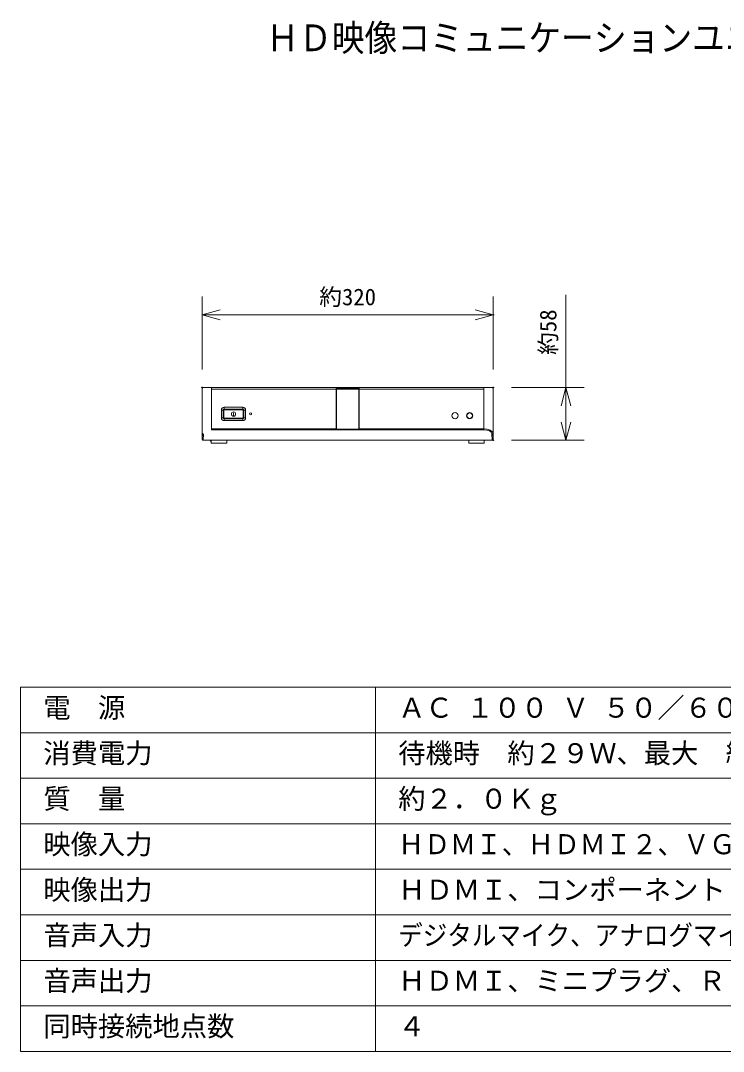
# Model space of a CAD drawing. Units: millimetres, scale not verified. Extents: x -62 to 63, y -57 to 57.
# Drawn here: x -62.5 to 14.7, y -56.5 to 56.7 of the extents above; entities that cross this region are included whole.
import ezdxf
from ezdxf.enums import TextEntityAlignment as Align

# ---------------------------------------------------------------- set-up
doc = ezdxf.new("R2010")
doc.units = ezdxf.units.MM
doc.header["$LTSCALE"] = 0.125
doc.header["$PDMODE"] = 32
doc.header["$PDSIZE"] = 0.0625
for name, color, linetype, lineweight in [('0-0_0', 7, 'Continuous', 18), ('0-1_WAKU', 1, 'Continuous', 18), ('0-5_GAIKEI', 1, 'Continuous', 18), ('0-6_SUNPO', 7, 'Continuous', 18)]:
    doc.layers.add(name, color=color, linetype=linetype, lineweight=lineweight)
doc.layers.add('0-2_MOJI1', color=7, linetype='Continuous')
doc.layers.add('0-4_DEFPOINTS', color=7, linetype='Continuous')
doc.styles.add('ＭＳ ゴシック', font='')
doc.styles.get('ＭＳ ゴシック').set_extended_font_data('MS Gothic')

# ---------------------------------------------------------------- blocks, each defined once
blk = doc.blocks.new('_OPEN30')
at = {"layer": '0-0_0'}
blk.add_line((0, 0), (-1, 0), dxfattribs=at)
blk.add_lwpolyline([(-1, 0.26795), (0, 0), (-1, -0.26795)], dxfattribs=at)
blk = doc.blocks.new('D6')
at = {"layer": '0-4_DEFPOINTS'}
for p in [(-10.592, 18.5998), (-42.592, 10.5998), (-10.592, 10.5998)]:
    blk.add_point(p, dxfattribs=at)
at = {"layer": '0-6_SUNPO'}
for p, q in [((-42.592, 12.5998), (-42.592, 20.5998)), ((-10.592, 12.5998), (-10.592, 20.5998)), ((-40.592, 18.5998), (-12.592, 18.5998))]:
    blk.add_line(p, q, dxfattribs=at)
at = {"layer": '0-6_SUNPO', "xscale": 2, "yscale": 2, "rotation": 180}
blk.add_blockref('_OPEN30', (-42.592, 18.5998), dxfattribs=at)
at = {"layer": '0-6_SUNPO', "xscale": 2, "yscale": 2}
blk.add_blockref('_OPEN30', (-10.592, 18.5998), dxfattribs=at)
at = {"layer": '0-6_SUNPO', "style": 'ＭＳ ゴシック'}
blk.add_text('約320', height=1.833, dxfattribs=at).set_placement((-29.717, 19.0998), align=Align.BOTTOM_LEFT)
blk = doc.blocks.new('D5')
at = {"layer": '0-4_DEFPOINTS'}
for p in [(-10.6004, 10.6155), (-2.6004, 10.6155), (-10.6004, 4.8156)]:
    blk.add_point(p, dxfattribs=at)
at = {"layer": '0-6_SUNPO'}
for p, q in [((-2.6004, 10.6155), (-2.6004, 20.7822)), ((-8.6004, 10.6155), (-0.6004, 10.6155)), ((-2.6005, 6.8155), (-2.6005, 8.6155)), ((-8.6004, 4.8155), (-0.6005, 4.8155))]:
    blk.add_line(p, q, dxfattribs=at)
at = {"layer": '0-6_SUNPO', "xscale": 2, "yscale": 2}
for p, rotation in [((-2.6004, 10.6155), 89.99982), ((-2.6005, 4.8155), 269.99982)]:
    blk.add_blockref('_OPEN30', p, dxfattribs=dict(at, rotation=rotation))
at = {"layer": '0-6_SUNPO', "style": 'ＭＳ ゴシック'}
blk.add_text('約58', height=1.833, rotation=90, dxfattribs=at).set_placement((-3.1004, 14.1988), align=Align.BOTTOM_LEFT)

msp = doc.modelspace()

# ---------------------------------------------------------------- linework, layer by layer
at = {"layer": '0-1_WAKU', "color": 4}
for p, q in [((-62.4968, -16.5065), (62.5032, -16.5065)), ((-62.4968, -16.5065), (-62.4968, -56.5065)), ((-23.4968, -56.5065), (-23.4968, -16.5065)), ((-62.4968, -56.5065), (62.5032, -56.5065))]:
    msp.add_line(p, q, dxfattribs=at)
at = {"layer": '0-1_WAKU'}
for p, q in [((-62.4968, -21.5065), (62.5032, -21.5065)), ((62.5032, -26.5065), (-62.4968, -26.5065)), ((-62.4968, -31.5065), (62.5032, -31.5065)), ((-62.4968, -36.5065), (62.5032, -36.5065)), ((-62.4968, -41.5065), (62.5032, -41.5065)), ((-62.4968, -46.5065), (62.5032, -46.5065)), ((-62.4968, -51.5065), (62.5032, -51.5065))]:
    msp.add_line(p, q, dxfattribs=at)
at = {"layer": '0-5_GAIKEI', "color": 7}
for p, q in [((-42.5472, 10.7255), (-42.5472, 16.3255)), ((-10.6472, 16.4255), (-42.4472, 16.4255)), ((-10.5472, 16.3255), (-10.5472, 10.7255)), ((-10.6571, 10.6255), (-42.4372, 10.6255))]:
    msp.add_line(p, q, dxfattribs=at)
at = {"layer": '0-5_GAIKEI'}
for p, q in [((-42.4972, 16.2755), (-42.5372, 16.3155)), ((-41.4976, 16.2526), (-41.4976, 16.4255)), ((-41.4976, 16.2526), (-27.8091, 16.2526)), ((-41.4976, 11.8768), (-41.4976, 16.2526)), ((-27.8091, 16.2526), (-27.8091, 11.8768)), ((-27.8072, 16.3558), (-27.8083, 16.3526)), ((-27.8072, 16.3558), (-27.7699, 16.3558)), ((-27.8072, 12.8479), (-27.8072, 16.3558)), ((-27.788, 16.3341), (-27.7897, 16.3358)), ((-27.788, 16.3341), (-27.7865, 16.2475)), ((-27.7865, 11.8458), (-27.7865, 16.2475)), ((-27.7679, 16.354), (-25.3262, 16.354)), ((-27.7665, 11.8458), (-27.7665, 16.2558)), ((-25.3262, 16.354), (-25.3279, 16.2558)), ((-25.3278, 11.8458), (-25.3278, 16.2558)), ((-25.3265, 16.354), (-25.3247, 16.3558)), ((-25.3245, 16.3558), (-25.2872, 16.3558)), ((-25.3063, 16.3341), (-25.3078, 16.2475)), ((-25.3078, 11.8458), (-25.3078, 16.2475)), ((-25.3063, 16.3341), (-25.3047, 16.3358)), ((-25.3047, 11.8458), (-25.3047, 16.3358)), ((-25.2872, 16.3558), (-25.2861, 16.3526)), ((-25.2872, 16.3558), (-25.2872, 12.8479)), ((-11.5968, 11.8768), (-11.5968, 16.2526)), ((-10.5971, 16.2755), (-10.5572, 16.3155)), ((-40.427, 13.1095), (-40.427, 13.9415)), ((-40.2172, 13.9415), (-40.427, 13.9415)), ((-40.2172, 13.9532), (-40.2172, 13.0977)), ((-40.1591, 13.1336), (-40.1591, 13.9174)), ((-40.1072, 14.2613), (-38.0872, 14.2613)), ((-40.1072, 14.0594), (-40.1072, 14.2613)), ((-38.0922, 14.0595), (-40.1022, 14.0595)), ((-40.0891, 13.9874), (-38.1053, 13.9874)), ((-39.0973, 13.6602), (-39.0973, 13.3627)), ((-38.0872, 14.0594), (-38.0872, 14.2613)), ((-38.0353, 13.9174), (-38.0353, 13.1336)), ((-37.9722, 13.9415), (-37.7674, 13.9415)), ((-37.9722, 13.9395), (-37.9722, 13.1115)), ((-37.7674, 13.9415), (-37.7674, 13.1095)), ((-40.2172, 13.1095), (-40.427, 13.1095)), ((-38.0872, 12.9965), (-40.1072, 12.9965)), ((-40.1072, 12.9965), (-40.1072, 12.7897)), ((-38.0872, 12.7897), (-40.1072, 12.7897)), ((-38.1053, 13.0636), (-40.0891, 13.0636)), ((-38.0872, 12.9965), (-38.0872, 12.7897)), ((-37.9722, 13.1095), (-37.7674, 13.1095)), ((-27.8047, 12.8455), (-27.7897, 12.8455)), ((-27.8047, 12.8455), (-27.8047, 12.0455)), ((-25.3047, 12.8479), (-25.2872, 12.8479)), ((-25.3047, 12.8455), (-25.2896, 12.8455)), ((-25.2896, 12.8455), (-25.2872, 12.8479)), ((-25.2896, 12.8455), (-25.2896, 12.0455)), ((-42.5323, 10.7304), (-42.4972, 11.4232)), ((-42.4323, 10.6415), (-42.3973, 11.3343)), ((-41.4976, 11.8768), (-27.8091, 11.8768)), ((-41.4976, 11.788), (-41.4976, 11.8768)), ((-41.4976, 11.788), (-11.5968, 11.788)), ((-27.8091, 11.8768), (-27.8091, 11.8435)), ((-27.8091, 11.8436), (-27.809, 11.8289)), ((-27.8089, 11.8437), (-27.809, 11.8289)), ((-25.2854, 11.8289), (-27.809, 11.8289)), ((-27.8072, 11.8455), (-27.8089, 11.8437)), ((-25.2854, 11.8437), (-27.8089, 11.8437)), ((-27.8047, 12.0455), (-27.8072, 12.043)), ((-27.8072, 12.043), (-27.7897, 12.043)), ((-27.8072, 11.8455), (-27.8072, 12.043)), ((-25.2872, 11.8455), (-27.8072, 11.8455)), ((-27.7897, 12.0455), (-27.8047, 12.0455)), ((-27.7665, 11.8458), (-27.7865, 11.8458)), ((-27.7665, 11.8458), (-25.3278, 11.8458)), ((-25.3078, 11.8458), (-25.3278, 11.8458)), ((-25.3047, 11.8458), (-25.3078, 11.8458)), ((-25.2896, 12.0455), (-25.3047, 12.0455)), ((-25.3047, 12.043), (-25.2872, 12.043)), ((-25.2896, 12.0455), (-25.2872, 12.043)), ((-25.2872, 12.043), (-25.2872, 11.8455)), ((-25.2872, 11.8455), (-25.2854, 11.8437)), ((-25.2854, 11.8437), (-25.2854, 11.8289)), ((-25.2853, 11.8436), (-25.2854, 11.8289)), ((-25.2853, 11.8768), (-25.2853, 11.8435)), ((-11.5968, 11.788), (-11.5968, 11.8768)), ((-10.6621, 10.6415), (-10.6971, 11.3343)), ((-10.5621, 10.7304), (-10.5971, 11.4232)), ((-41.6372, 10.6255), (-41.6372, 10.5255)), ((-41.5472, 10.5255), (-41.6372, 10.5255)), ((-39.8472, 10.6255), (-39.8472, 10.3255)), ((-11.5472, 10.6255), (-11.5472, 10.3255)), ((-10.6472, 10.6255), (-10.8862, 10.6255))]:
    msp.add_line(p, q, dxfattribs=at)
for points in [[(-27.7897, 16.3358), (-27.7897, 11.8458), (-27.7865, 11.8458)], [(-27.7679, 16.354), (-27.7697, 16.3558), (-25.3247, 16.3558)], [(-27.7682, 16.354), (-27.7664, 16.2558), (-25.3278, 16.2558)], [(-11.5968, 16.4255), (-11.5968, 16.2526), (-25.2853, 16.2526)], [(-25.2853, 16.2526), (-25.2853, 11.8768), (-11.5968, 11.8768)], [(-27.8047, 12.8455), (-27.8072, 12.8479), (-27.7897, 12.8479)], [(-41.5472, 10.6255), (-41.5472, 10.3255), (-39.8472, 10.3255)], [(-13.2472, 10.6255), (-13.2472, 10.3255), (-11.5472, 10.3255)]]:
    msp.add_lwpolyline(points, dxfattribs=at)
for centre, radius in [((-39.0972, 13.5112), 0.2356), ((-37.2172, 13.5255), 0.116), ((-14.7472, 13.3255), 0.34), ((-13.1472, 13.3255), 0.34), ((-13.1472, 13.3255), 0.3)]:
    msp.add_circle(centre, radius, dxfattribs=at)
at = {"layer": '0-5_GAIKEI', "color": 7}
for centre, start, end in [((-42.4472, 16.3255), 90, 180), ((-10.6472, 16.3255), 0, 90), ((-42.4472, 10.7255), 180, 270), ((-10.6472, 10.7255), 270, 0)]:
    msp.add_arc(centre, 0.1, start, end, dxfattribs=at)
at = {"layer": '0-5_GAIKEI'}
for centre, radius, start, end in [((-27.7697, 16.3358), 0.02, 89.99643, 180.00354), ((-27.768, 16.3339), 0.0201, 89.87987, 179.25152), ((-25.3264, 16.3339), 0.0201, 0.74453, 89.43924), ((-25.3247, 16.3358), 0.02, 359.99646, 90.00357), ((-40.1072, 13.9415), 0.3198, 89.99956, 179.99857), ((-40.1136, 13.954), 0.1035, 157.47816, 180.43915), ((-40.1025, 13.9398), 0.1196, 125.35925, 153.20571), ((-40.1022, 13.9395), 0.12, 89.99967, 125.41011), ((-40.0891, 13.9174), 0.07, 89.99902, 180.00099), ((-38.1053, 13.9174), 0.07, 359.99902, 90.00099), ((-38.0922, 13.9395), 0.12, 54.58989, 90.00033), ((-38.0872, 13.9415), 0.3198, 359.99306, 90.00337), ((-38.0918, 13.9398), 0.1196, 26.79429, 54.64075), ((-38.0922, 13.9395), 0.12, 0.00012, 26.84352), ((-40.1072, 13.1094), 0.3198, 179.99306, 270.00336), ((-40.1136, 13.0969), 0.1035, 179.56085, 202.52184), ((-40.1025, 13.1112), 0.1196, 206.79429, 234.64075), ((-40.1096, 13.1183), 0.1218, 239.30379, 271.13716), ((-40.0891, 13.1336), 0.07, 179.99902, 270.00099), ((-38.1053, 13.1336), 0.07, 269.99902, 0.00099), ((-38.0872, 13.1095), 0.3198, 269.99956, 359.99857), ((-38.0848, 13.1183), 0.1218, 268.86284, 300.69621), ((-38.0918, 13.1112), 0.1196, 305.35925, 333.20571), ((-38.0922, 13.1115), 0.12, 333.15648, 359.99988)]:
    msp.add_arc(centre, radius, start, end, dxfattribs=at)
for centre, major_axis, ratio, start_param, end_param in [((-11.5968, 11.411), (1, 0), 0.465847, 0.02617967, 1.5707818), ((-11.5968, 11.3222), (0.9, 0), 0.517607, 0.02617843, 1.57078969)]:
    msp.add_ellipse(centre, major_axis=major_axis, ratio=ratio, start_param=start_param, end_param=end_param, dxfattribs=at)

# ---------------------------------------------------------------- block references
at = {"layer": '0-6_SUNPO'}
for name in ['D6', 'D5']:
    msp.add_blockref(name, (0.0449, 5.8098), dxfattribs=at)

# ---------------------------------------------------------------- texts
at = {"layer": '0-2_MOJI1', "style": 'ＭＳ ゴシック'}
for s, height, width, p in [('ＨＤ映像コミュニケーションユニット', 2.933, 0.9, (-35.4968, 52.4935)), ('ＨＤＭＩ、ＨＤＭＩ２、ＶＧＡミニＤ－Ｓｕｂ１５Ｐ', 2.199, 0.95, (-20.9968, -35.5065)), ('デジタルマイク、アナログマイク、ミニプラグ、ＲＣＡ', 2.199, 0.9, (-20.9968, -45.5065))]:
    msp.add_text(s, height=height, dxfattribs=dict(at, width=width)).set_placement(p, align=Align.BOTTOM_LEFT)
for s, p in [('電\u3000源', (-59.9968, -20.5065)), ('ＡＣ １００ Ｖ ５０／６０ Ｈｚ', (-20.9968, -20.5065)), ('消費電力', (-59.9968, -25.5065)), ('待機時\u3000約２９Ｗ、最大\u3000約３９Ｗ', (-20.9968, -25.5065)), ('質\u3000量', (-59.9968, -30.5065)), ('約２．０Ｋｇ', (-20.9968, -30.5065)), ('映像入力', (-59.9968, -35.5065)), ('映像出力', (-59.9968, -40.5065)), ('ＨＤＭＩ、コンポーネント', (-20.9968, -40.5065)), ('音声入力', (-59.9968, -45.5065)), ('音声出力', (-59.9968, -50.5065)), ('ＨＤＭＩ、ミニプラグ、ＲＣＡ', (-20.9968, -50.5065)), ('同時接続地点数', (-59.9968, -55.5065)), ('４', (-20.9968, -55.5065))]:
    msp.add_text(s, height=2.199, dxfattribs=at).set_placement(p, align=Align.BOTTOM_LEFT)

doc.saveas('drawing.dxf')
